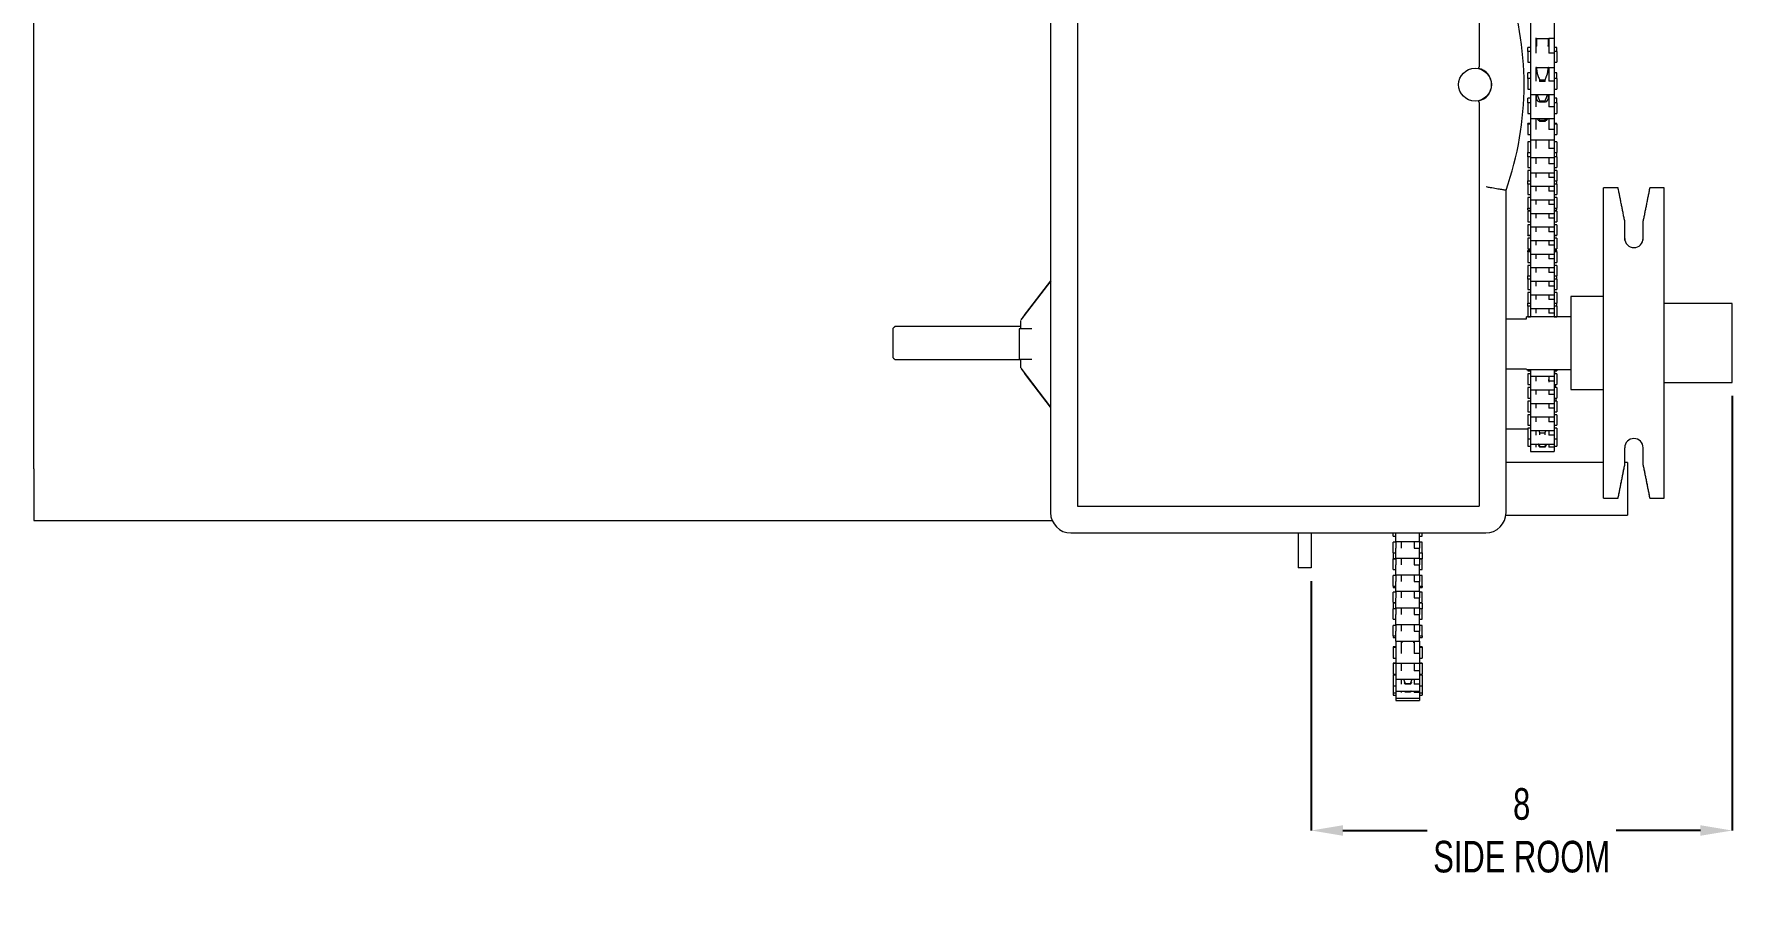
# Model space of a CAD drawing. Header units: inches. Extents: x 1.5 to 21.5, y 4.2 to 20.4.
# Drawn here: x 1.49 to 9.54, y 12.05 to 16.18 of the extents above; entities that cross this region are included whole.
import ezdxf

# ---------------------------------------------------------------- set-up
doc = ezdxf.new("R2010")
doc.units = ezdxf.units.IN
doc.header["$MEASUREMENT"] = 0
doc.header["$PDSIZE"] = -1
doc.layers.add('DIM', color=1, linetype='Continuous')
doc.styles.add('SLDTEXTSTYLE0', font='ARIAL.TTF', dxfattribs={"width": 0.7})
doc.dimstyles.new('SLDDIMSTYLE0', dxfattribs={"dimtxt": 0.15, "dimasz": 0.15, "dimexe": 0, "dimexo": 0.0625, "dimgap": 0.0375, "dimtad": 0, "dimtih": 1, "dimtoh": 1, "dimdec": 3, "dimlfac": 4, "dimrnd": 1e-09, "dimzin": 12, "dimdsep": 46, "dimtxsty": 'SLDTEXTSTYLE0', "dimsah": 1, "dimcen": 0.09, "dimadec": 0, "dimazin": 0, "dimtfac": 1, "dimtdec": 3, "dimtofl": 0, "dimtmove": 0, "dimatfit": 3, "dimfxl": 0, "dimtolj": 1, "dimtzin": 12, "dimarcsym": 0})

# ---------------------------------------------------------------- blocks, each defined once
blk = doc.blocks.new('*D8')
at = {"color": 0, "linetype": 'ByBlock', "lineweight": -2}
for p, q in [((9.5446, 14.4668), (9.5446, 12.4031)), ((7.5478, 13.5868), (7.5478, 12.4031)), ((7.6978, 12.4031), (8.0978, 12.4031)), ((9.3946, 12.4031), (8.9946, 12.4031))]:
    blk.add_line(p, q, dxfattribs=at)
at = {"color": 0, "linetype": 'ByBlock'}
for points in [[(7.5478, 12.4031), (7.6978, 12.3781), (7.6978, 12.4281)], [(9.5446, 12.4031), (9.3946, 12.3781), (9.3946, 12.4281)]]:
    blk.add_solid(points, dxfattribs=at)
at = {"layer": 'DEFPOINTS', "color": 0, "linetype": 'ByBlock'}
for p in [(9.5446, 14.5293), (7.5478, 13.6493)]:
    blk.add_point(p, dxfattribs=at)
at = {"color": 0, "linetype": 'ByBlock', "insert": (8.5462, 12.4031), "char_height": 0.15, "attachment_point": 5, "style": 'SLDTEXTSTYLE0'}
blk.add_mtext('8\\PSIDE ROOM', dxfattribs=at)

msp = doc.modelspace()

# ---------------------------------------------------------------- linework, layer by layer
at = {"color": 7, "linetype": 'Continuous', "lineweight": 15}
for p, q in [((6.437935, 17.943248), (6.437935, 13.943248)), ((8.344185, 17.943248), (8.344185, 16.02756)), ((1.48525, 14.124323), (1.48525, 17.649323)), ((6.310208, 16.874498), (6.310208, 15.011066)), ((8.58775, 16.237039), (8.58775, 16.179779)), ((8.70025, 16.237039), (8.70025, 16.164499)), ((8.57525, 16.099931), (8.57525, 16.119755)), ((8.58775, 16.179779), (8.58775, 16.164499)), ((8.58775, 16.165146), (8.58775, 16.093139)), ((8.61275, 16.165146), (8.61275, 16.093139)), ((8.616125, 16.162948), (8.616125, 16.130657)), ((8.616125, 16.124931), (8.616125, 16.130657)), ((8.67275, 16.130657), (8.67275, 16.162948)), ((8.67275, 16.124931), (8.67275, 16.130657)), ((8.67525, 16.164499), (8.70025, 16.164499)), ((8.67525, 16.164499), (8.67525, 16.093139)), ((8.70025, 16.164499), (8.70025, 16.093139)), ((8.71275, 16.099931), (8.71275, 16.119755)), ((8.57525, 16.099931), (8.57525, 16.056062)), ((8.57525, 16.056062), (8.57525, 16.049931)), ((8.58775, 16.093139), (8.58775, 16.037192)), ((8.70025, 16.093139), (8.67525, 16.093139)), ((8.70025, 16.093139), (8.70025, 16.025289)), ((8.71275, 16.099931), (8.71275, 16.056062)), ((8.71275, 16.056062), (8.71275, 16.049931)), ((8.57525, 15.972262), (8.57525, 15.999364)), ((8.57525, 15.972262), (8.57525, 15.926425)), ((8.58775, 16.037192), (8.58775, 16.025289)), ((8.58775, 16.024364), (8.58775, 15.959279)), ((8.58775, 15.959279), (8.58775, 15.905589)), ((8.61275, 16.024364), (8.61275, 15.959279)), ((8.616125, 15.997262), (8.616125, 16.024364)), ((8.631625, 15.959189), (8.631625, 15.965838)), ((8.631625, 15.965838), (8.65725, 15.965838)), ((8.65725, 15.959189), (8.631625, 15.959189)), ((8.65725, 15.959189), (8.65725, 15.965838)), ((8.67275, 15.997262), (8.67275, 16.024364)), ((8.67525, 16.025289), (8.70025, 16.025289)), ((8.67525, 16.025289), (8.67525, 15.959279)), ((8.70025, 15.959279), (8.67525, 15.959279)), ((8.70025, 16.025289), (8.70025, 15.959279)), ((8.70025, 15.959279), (8.70025, 15.897264)), ((8.71275, 15.972262), (8.71275, 15.999364)), ((8.71275, 15.972262), (8.71275, 15.926425)), ((8.57525, 15.926425), (8.57525, 15.922262)), ((8.57525, 15.857094), (8.57525, 15.878973)), ((8.58775, 15.905589), (8.58775, 15.897262)), ((8.58775, 15.897262), (8.58775, 15.837718)), ((8.61275, 15.897262), (8.61275, 15.837426)), ((8.616125, 15.88029), (8.616125, 15.897262)), ((8.67275, 15.88029), (8.67275, 15.897262)), ((8.67525, 15.897264), (8.67525, 15.837718)), ((8.70025, 15.897264), (8.70025, 15.837718)), ((8.71275, 15.926425), (8.71275, 15.922262)), ((8.71275, 15.857094), (8.71275, 15.878973)), ((8.344185, 15.858935), (8.344185, 13.943248)), ((8.57525, 15.857094), (8.57525, 15.809642)), ((8.57525, 15.809642), (8.57525, 15.807094)), ((8.58775, 15.837718), (8.58775, 15.787191)), ((8.631625, 15.859609), (8.631625, 15.865714)), ((8.631625, 15.865714), (8.65725, 15.865714)), ((8.65725, 15.859609), (8.631625, 15.859609)), ((8.65725, 15.859609), (8.65725, 15.865714)), ((8.70025, 15.837718), (8.67525, 15.837718)), ((8.70025, 15.837718), (8.70025, 15.782094)), ((8.71275, 15.857094), (8.71275, 15.809642)), ((8.71275, 15.809642), (8.71275, 15.807094)), ((8.57525, 15.75637), (8.57525, 15.758582)), ((8.57525, 15.75637), (8.57525, 15.707683)), ((8.58775, 15.787191), (8.58775, 15.782094)), ((8.58775, 15.78137), (8.58775, 15.730507)), ((8.58775, 15.730507), (8.58775, 15.683995)), ((8.61275, 15.78137), (8.61275, 15.730507)), ((8.616125, 15.782094), (8.616125, 15.78137)), ((8.631625, 15.769106), (8.631625, 15.7746)), ((8.631625, 15.7746), (8.65725, 15.7746)), ((8.65725, 15.769106), (8.631625, 15.769106)), ((8.65725, 15.769106), (8.65725, 15.7746)), ((8.67275, 15.78137), (8.67275, 15.782094)), ((8.67525, 15.782585), (8.67525, 15.730507)), ((8.70025, 15.730507), (8.67525, 15.730507)), ((8.70025, 15.782585), (8.70025, 15.730507)), ((8.70025, 15.730507), (8.70025, 15.68137)), ((8.71275, 15.75637), (8.71275, 15.758582)), ((8.71275, 15.75637), (8.71275, 15.707683)), ((8.57525, 15.707683), (8.57525, 15.70637)), ((8.57525, 15.671792), (8.57525, 15.622268)), ((8.58775, 15.683995), (8.58775, 15.68137)), ((8.58775, 15.68137), (8.58775, 15.639455)), ((8.58775, 15.639455), (8.58775, 15.597744)), ((8.61275, 15.68137), (8.61275, 15.639455)), ((8.67525, 15.68137), (8.67525, 15.639455)), ((8.70025, 15.639455), (8.67525, 15.639455)), ((8.70025, 15.68137), (8.70025, 15.639455)), ((8.70025, 15.639455), (8.70025, 15.596792)), ((8.71275, 15.707683), (8.71275, 15.70637)), ((8.71275, 15.671792), (8.71275, 15.622268)), ((8.57525, 15.622268), (8.57525, 15.621792)), ((8.57525, 15.600479), (8.57525, 15.621792)), ((8.57525, 15.600479), (8.57525, 15.550479)), ((8.58775, 15.597744), (8.58775, 15.596792)), ((8.58775, 15.596792), (8.58775, 15.567143)), ((8.58775, 15.567143), (8.58775, 15.525479)), ((8.61275, 15.596792), (8.61275, 15.567143)), ((8.67525, 15.596792), (8.67525, 15.567143)), ((8.70025, 15.567143), (8.67525, 15.567143)), ((8.70025, 15.596792), (8.70025, 15.567143)), ((8.70025, 15.567143), (8.70025, 15.525479)), ((8.71275, 15.622268), (8.71275, 15.621792)), ((8.71275, 15.600479), (8.71275, 15.621792)), ((8.71275, 15.600479), (8.71275, 15.550479)), ((8.57525, 15.53607), (8.57525, 15.48607)), ((8.57525, 15.471661), (8.57525, 15.48607)), ((8.58775, 15.525479), (8.58775, 15.502734)), ((8.58775, 15.502734), (8.58775, 15.46107)), ((8.61275, 15.525479), (8.61275, 15.502734)), ((8.67525, 15.525479), (8.67525, 15.502734)), ((8.70025, 15.502734), (8.67525, 15.502734)), ((8.70025, 15.525479), (8.70025, 15.502734)), ((8.70025, 15.502734), (8.70025, 15.46107)), ((8.71275, 15.53607), (8.71275, 15.48607)), ((8.71275, 15.471661), (8.71275, 15.48607)), ((8.471913, 13.911998), (8.471913, 15.44278)), ((8.57525, 15.471661), (8.57525, 15.421661)), ((8.57525, 15.407252), (8.57525, 15.357252)), ((8.58775, 15.46107), (8.58775, 15.438325)), ((8.58775, 15.438325), (8.58775, 15.396661)), ((8.58775, 15.396661), (8.58775, 15.373916)), ((8.61275, 15.46107), (8.61275, 15.438325)), ((8.61275, 15.396661), (8.61275, 15.373916)), ((8.67525, 15.46107), (8.67525, 15.438325)), ((8.70025, 15.438325), (8.67525, 15.438325)), ((8.67525, 15.396661), (8.67525, 15.373916)), ((8.70025, 15.46107), (8.70025, 15.438325)), ((8.70025, 15.438325), (8.70025, 15.396661)), ((8.70025, 15.396661), (8.70025, 15.373916)), ((8.71275, 15.471661), (8.71275, 15.421661)), ((8.71275, 15.407252), (8.71275, 15.357252)), ((8.935125, 14.684088), (8.935125, 15.453073)), ((9.222625, 14.684088), (9.222625, 15.453073)), ((8.57525, 15.355423), (8.57525, 15.357252)), ((8.57525, 15.347409), (8.57525, 15.355423)), ((8.57525, 15.342843), (8.57525, 15.292843)), ((8.58775, 15.373916), (8.58775, 15.332252)), ((8.58775, 15.332252), (8.58775, 15.309507)), ((8.61275, 15.332252), (8.61275, 15.309507)), ((8.70025, 15.373916), (8.67525, 15.373916)), ((8.67525, 15.332252), (8.67525, 15.309507)), ((8.70025, 15.373916), (8.70025, 15.332252)), ((8.70025, 15.332252), (8.70025, 15.309507)), ((8.71275, 15.355423), (8.71275, 15.357252)), ((8.71275, 15.347409), (8.71275, 15.355423)), ((8.71275, 15.342843), (8.71275, 15.292843)), ((8.57525, 15.278435), (8.57525, 15.228435)), ((8.58775, 15.309507), (8.58775, 15.267843)), ((8.58775, 15.267843), (8.58775, 15.245098)), ((8.58775, 15.245098), (8.58775, 15.203435)), ((8.61275, 15.267843), (8.61275, 15.245098)), ((8.70025, 15.309507), (8.67525, 15.309507)), ((8.67525, 15.267843), (8.67525, 15.245098)), ((8.70025, 15.245098), (8.67525, 15.245098)), ((8.70025, 15.309507), (8.70025, 15.267843)), ((8.70025, 15.267843), (8.70025, 15.245098)), ((8.70025, 15.245098), (8.70025, 15.203435)), ((8.71275, 15.278435), (8.71275, 15.228435)), ((9.035125, 15.290446), (9.035125, 15.296823)), ((9.035125, 15.205487), (9.035125, 15.290446)), ((9.122625, 15.290446), (9.122625, 15.296823)), ((9.122625, 15.205487), (9.122625, 15.290446)), ((8.57525, 15.227018), (8.57525, 15.228435)), ((8.57525, 15.214026), (8.57525, 15.164026)), ((8.57525, 15.149617), (8.57525, 15.156627)), ((8.58775, 15.203435), (8.58775, 15.18069)), ((8.58775, 15.181627), (8.58775, 15.139026)), ((8.61275, 15.203435), (8.61275, 15.18069)), ((8.67525, 15.203435), (8.67525, 15.18069)), ((8.70025, 15.18069), (8.67525, 15.18069)), ((8.70025, 15.203435), (8.70025, 15.18069)), ((8.70025, 15.18069), (8.70025, 15.139026)), ((8.71275, 15.227018), (8.71275, 15.228435)), ((8.71275, 15.214026), (8.71275, 15.164026)), ((8.71275, 15.149617), (8.71275, 15.156627)), ((8.57525, 15.149617), (8.57525, 15.099617)), ((8.57525, 15.085208), (8.57525, 15.035208)), ((8.58775, 15.139026), (8.58775, 15.116281)), ((8.58775, 15.116281), (8.58775, 15.074617)), ((8.58775, 15.074617), (8.58775, 15.051872)), ((8.61275, 15.139026), (8.61275, 15.116281)), ((8.61275, 15.074617), (8.61275, 15.051872)), ((8.67525, 15.139026), (8.67525, 15.116281)), ((8.70025, 15.116281), (8.67525, 15.116281)), ((8.67525, 15.074617), (8.67525, 15.051872)), ((8.70025, 15.139026), (8.70025, 15.116281)), ((8.70025, 15.116281), (8.70025, 15.074617)), ((8.70025, 15.074617), (8.70025, 15.051872)), ((8.71275, 15.149617), (8.71275, 15.099617)), ((8.71275, 15.085208), (8.71275, 15.035208)), ((6.311597, 15.011771), (6.169407, 14.826515)), ((6.196223, 14.862331), (6.310749, 15.011543)), ((6.310332, 15.011543), (6.310506, 15.011771)), ((6.310332, 15.011771), (6.310332, 15.011543)), ((6.311328, 15.011771), (6.310332, 15.011771)), ((6.310749, 15.011543), (6.310332, 15.011543)), ((6.311597, 15.011771), (6.311328, 15.011771)), ((6.311416, 14.411771), (6.311597, 15.011771)), ((8.57525, 15.020799), (8.57525, 15.035208)), ((8.57525, 15.020799), (8.57525, 14.970799)), ((8.58775, 15.051872), (8.58775, 15.010208)), ((8.58775, 15.010208), (8.58775, 14.987463)), ((8.61275, 15.010208), (8.61275, 14.987463)), ((8.70025, 15.051872), (8.67525, 15.051872)), ((8.67525, 15.010208), (8.67525, 14.987463)), ((8.70025, 15.051872), (8.70025, 15.010208)), ((8.70025, 15.010208), (8.70025, 14.987463)), ((8.71275, 15.020799), (8.71275, 15.035208)), ((8.71275, 15.020799), (8.71275, 14.970799)), ((8.57525, 14.95639), (8.57525, 14.90639)), ((8.58775, 14.987463), (8.58775, 14.945799)), ((8.58775, 14.945799), (8.58775, 14.923054)), ((8.58775, 14.923054), (8.58775, 14.88139)), ((8.61275, 14.945799), (8.61275, 14.923054)), ((8.70025, 14.987463), (8.67525, 14.987463)), ((8.67525, 14.945799), (8.67525, 14.923054)), ((8.70025, 14.923054), (8.67525, 14.923054)), ((8.70025, 14.987463), (8.70025, 14.945799)), ((8.70025, 14.945799), (8.70025, 14.923054)), ((8.70025, 14.923054), (8.70025, 14.88139)), ((8.71275, 14.95639), (8.71275, 14.90639)), ((8.780125, 14.938073), (8.780125, 14.495573)), ((6.187974, 14.851853), (6.196105, 14.862331)), ((6.196105, 14.862171), (6.187974, 14.851574)), ((6.187974, 14.851574), (6.187974, 14.851853)), ((6.196105, 14.862171), (6.196223, 14.862331)), ((6.196105, 14.862331), (6.196105, 14.862171)), ((6.196223, 14.862331), (6.196105, 14.862331)), ((8.471913, 14.831632), (8.569625, 14.831632)), ((8.569625, 14.840596), (8.569061, 14.840596)), ((8.569625, 14.831632), (8.569625, 14.841823)), ((8.57525, 14.891981), (8.57525, 14.90639)), ((8.57525, 14.891981), (8.57525, 14.841981)), ((8.58775, 14.88139), (8.58775, 14.858645)), ((8.58775, 14.858645), (8.58775, 14.841981)), ((8.61275, 14.88139), (8.61275, 14.858645)), ((8.67525, 14.88139), (8.67525, 14.858645)), ((8.70025, 14.858645), (8.67525, 14.858645)), ((8.70025, 14.88139), (8.70025, 14.858645)), ((8.70025, 14.858645), (8.70025, 14.84233)), ((8.71275, 14.891981), (8.71275, 14.90639)), ((8.71275, 14.891981), (8.71275, 14.841981)), ((9.544625, 14.529323), (9.544625, 14.904323)), ((5.563375, 14.646323), (5.563375, 14.787323)), ((6.220949, 14.783646), (6.161458, 14.783646)), ((6.167708, 14.824271), (6.167708, 14.783646)), ((8.935125, 13.980573), (8.935125, 14.684088)), ((9.222625, 13.980573), (9.222625, 14.684088)), ((6.161458, 14.639896), (6.220949, 14.639896)), ((6.167708, 14.639896), (6.167708, 14.59927)), ((6.16928, 14.597179), (6.310026, 14.411771)), ((8.569625, 14.593049), (8.471913, 14.593049)), ((8.569625, 14.591823), (8.569625, 14.593049)), ((8.57525, 14.591823), (8.57525, 14.584346)), ((8.58775, 14.591823), (8.58775, 14.559346)), ((8.70025, 14.591823), (8.70025, 14.559346)), ((8.71275, 14.591823), (8.71275, 14.584346)), ((6.196105, 14.560964), (6.187893, 14.571782)), ((6.30936, 14.411771), (6.196105, 14.560964)), ((8.57525, 14.569937), (8.57525, 14.519937)), ((8.58775, 14.559346), (8.58775, 14.536601)), ((8.58775, 14.536601), (8.58775, 14.494937)), ((8.61275, 14.559346), (8.61275, 14.536601)), ((8.67525, 14.559346), (8.67525, 14.536601)), ((8.70025, 14.536601), (8.67525, 14.536601)), ((8.70025, 14.559346), (8.70025, 14.536601)), ((8.70025, 14.536601), (8.70025, 14.494937)), ((8.71275, 14.569937), (8.71275, 14.519937)), ((8.57525, 14.505528), (8.57525, 14.455528)), ((8.57525, 14.441119), (8.57525, 14.391119)), ((8.58775, 14.494937), (8.58775, 14.472192)), ((8.58775, 14.472192), (8.58775, 14.430528)), ((8.58775, 14.430528), (8.58775, 14.407783)), ((8.61275, 14.494937), (8.61275, 14.472192)), ((8.61275, 14.430528), (8.61275, 14.407783)), ((8.67525, 14.494937), (8.67525, 14.472192)), ((8.70025, 14.472192), (8.67525, 14.472192)), ((8.67525, 14.430528), (8.67525, 14.407783)), ((8.70025, 14.494937), (8.70025, 14.472192)), ((8.70025, 14.472192), (8.70025, 14.430528)), ((8.70025, 14.430528), (8.70025, 14.407783)), ((8.71275, 14.505528), (8.71275, 14.455528)), ((8.71275, 14.441119), (8.71275, 14.391119)), ((6.30936, 14.411771), (6.310026, 14.411771)), ((6.311416, 14.411771), (6.310026, 14.411771)), ((6.310208, 14.411998), (6.310208, 13.911998)), ((8.57525, 14.37671), (8.57525, 14.32671)), ((8.58775, 14.407783), (8.58775, 14.366119)), ((8.58775, 14.366119), (8.58775, 14.343374)), ((8.61275, 14.366119), (8.61275, 14.343374)), ((8.70025, 14.407783), (8.67525, 14.407783)), ((8.67525, 14.366119), (8.67525, 14.343374)), ((8.70025, 14.407783), (8.70025, 14.366119)), ((8.70025, 14.366119), (8.70025, 14.343374)), ((8.71275, 14.37671), (8.71275, 14.32671)), ((8.57525, 14.312301), (8.57525, 14.262301)), ((8.58775, 14.343374), (8.58775, 14.30171)), ((8.58775, 14.30171), (8.58775, 14.278965)), ((8.58775, 14.278965), (8.58775, 14.237301)), ((8.61275, 14.30171), (8.61275, 14.278965)), ((8.631625, 14.281098), (8.631625, 14.290249)), ((8.631625, 14.290249), (8.65725, 14.290249)), ((8.65725, 14.281098), (8.65725, 14.290249)), ((8.70025, 14.343374), (8.67525, 14.343374)), ((8.67525, 14.30171), (8.67525, 14.278965)), ((8.70025, 14.278965), (8.67525, 14.278965)), ((8.70025, 14.343374), (8.70025, 14.30171)), ((8.70025, 14.30171), (8.70025, 14.278965)), ((8.70025, 14.278965), (8.70025, 14.237301)), ((8.71275, 14.313092), (8.71275, 14.312301)), ((8.71275, 14.312301), (8.71275, 14.262301)), ((8.57525, 14.262301), (8.57525, 14.226884)), ((8.58775, 14.237301), (8.58775, 14.223228)), ((8.58775, 14.223228), (8.58775, 14.201884)), ((8.61275, 14.237301), (8.61275, 14.223228)), ((8.631625, 14.222956), (8.631625, 14.226299)), ((8.631625, 14.226299), (8.65725, 14.226299)), ((8.65725, 14.222956), (8.631625, 14.222956)), ((8.65725, 14.222956), (8.65725, 14.226299)), ((8.67525, 14.237301), (8.67525, 14.223228)), ((8.70025, 14.223228), (8.67525, 14.223228)), ((8.70025, 14.237301), (8.70025, 14.223228)), ((8.70025, 14.223228), (8.70025, 14.201884)), ((8.71275, 14.262301), (8.71275, 14.226884)), ((9.035125, 14.137848), (9.035125, 14.219948)), ((9.122625, 14.137848), (9.122625, 14.219874)), ((1.48525, 14.119524), (1.48525, 14.124323)), ((1.48525, 14.119524), (1.48525, 13.874332)), ((9.035125, 14.136823), (9.035125, 14.137848)), ((9.04775, 14.150427), (9.04775, 13.900426)), ((9.122625, 14.136823), (9.122625, 14.137848)), ((6.437935, 13.943248), (8.344185, 13.943248)), ((8.972625, 13.980901), (9.003875, 13.980901)), ((9.003875, 13.980573), (9.003875, 13.980901)), ((9.153875, 13.980573), (9.153875, 13.980901)), ((9.153875, 13.980901), (9.185125, 13.980901)), ((6.406685, 13.81552), (8.375435, 13.81552)), ((7.48525, 13.81552), (7.48525, 13.649323)), ((7.54775, 13.81552), (7.54775, 13.649323)), ((7.9365, 13.8002), (7.9365, 13.81552)), ((7.949, 13.7752), (7.949, 13.81552)), ((8.0615, 13.7752), (8.0615, 13.81552)), ((8.074, 13.8002), (8.074, 13.81552)), ((7.9365, 13.721311), (7.9365, 13.771311)), ((7.9365, 13.721311), (7.9365, 13.6928)), ((7.949, 13.7752), (7.949, 13.743431)), ((7.949, 13.696311), (7.949, 13.7428)), ((7.974, 13.7752), (7.974, 13.743431)), ((8.0365, 13.7752), (8.0365, 13.743431)), ((8.0365, 13.743431), (8.0615, 13.743431)), ((8.0615, 13.7752), (8.0615, 13.743431)), ((8.0615, 13.696311), (8.0615, 13.743431)), ((8.074, 13.721311), (8.074, 13.771311)), ((8.074, 13.721311), (8.074, 13.6928)), ((7.54775, 13.649323), (7.48525, 13.649323)), ((7.9365, 13.642423), (7.9365, 13.692423)), ((7.949, 13.696311), (7.949, 13.664543)), ((7.949, 13.617423), (7.949, 13.664543)), ((7.974, 13.696311), (7.974, 13.664543)), ((8.0365, 13.696311), (8.0365, 13.664543)), ((8.0365, 13.664543), (8.0615, 13.664543)), ((8.0615, 13.696311), (8.0615, 13.664543)), ((8.0615, 13.617423), (8.0615, 13.664543)), ((8.074, 13.642423), (8.074, 13.692423)), ((7.9365, 13.563535), (7.9365, 13.613535)), ((7.9365, 13.563535), (7.9365, 13.55687)), ((7.949, 13.617423), (7.949, 13.585655)), ((7.949, 13.538535), (7.949, 13.585655)), ((7.974, 13.617423), (7.974, 13.585655)), ((8.0365, 13.617423), (8.0365, 13.585655)), ((8.0365, 13.585655), (8.0615, 13.585655)), ((8.0615, 13.617423), (8.0615, 13.585655)), ((8.0615, 13.538535), (8.0615, 13.585655)), ((8.074, 13.563535), (8.074, 13.613535)), ((8.074, 13.563535), (8.074, 13.55687)), ((7.9365, 13.484646), (7.9365, 13.534646)), ((7.9365, 13.481589), (7.9365, 13.455758)), ((7.949, 13.538535), (7.949, 13.506766)), ((7.949, 13.459646), (7.949, 13.506589)), ((7.949, 13.459646), (7.949, 13.427878)), ((7.974, 13.538535), (7.974, 13.506766)), ((7.974, 13.459646), (7.974, 13.427878)), ((8.0365, 13.538535), (8.0365, 13.506766)), ((8.0365, 13.506766), (8.0615, 13.506766)), ((8.0365, 13.459646), (8.0365, 13.427878)), ((8.0615, 13.538535), (8.0615, 13.506766)), ((8.0615, 13.459646), (8.0615, 13.506766)), ((8.0615, 13.459646), (8.0615, 13.427878)), ((8.074, 13.484646), (8.074, 13.534646)), ((8.074, 13.481589), (8.074, 13.455758)), ((7.9365, 13.405758), (7.9365, 13.455758)), ((7.949, 13.380758), (7.949, 13.427878)), ((7.949, 13.380758), (7.949, 13.34899)), ((7.974, 13.380758), (7.974, 13.34899)), ((8.0365, 13.427878), (8.0615, 13.427878)), ((8.0365, 13.380758), (8.0365, 13.34899)), ((8.0615, 13.380758), (8.0615, 13.427878)), ((8.0615, 13.380758), (8.0615, 13.34899)), ((8.074, 13.405758), (8.074, 13.455758)), ((7.9365, 13.32687), (7.9365, 13.37687)), ((7.9365, 13.32687), (7.9365, 13.319959)), ((7.949, 13.30187), (7.949, 13.34899)), ((7.949, 13.30187), (7.949, 13.244064)), ((7.974, 13.30187), (7.974, 13.244064)), ((7.97775, 13.30187), (7.97775, 13.293343)), ((8.034375, 13.293343), (8.034375, 13.30187)), ((8.0365, 13.34899), (8.0615, 13.34899)), ((8.0365, 13.30187), (8.0365, 13.244064)), ((8.0615, 13.30187), (8.0615, 13.34899)), ((8.0615, 13.30187), (8.0615, 13.244064)), ((8.074, 13.32687), (8.074, 13.37687)), ((8.074, 13.32687), (8.074, 13.319959)), ((7.9365, 13.274657), (7.9365, 13.271944)), ((7.9365, 13.271944), (7.9365, 13.222796)), ((7.9365, 13.222796), (7.9365, 13.221944)), ((7.949, 13.244064), (7.949, 13.198648)), ((8.0615, 13.244064), (8.0365, 13.244064)), ((8.0615, 13.244064), (8.0615, 13.196945)), ((8.074, 13.274657), (8.074, 13.271944)), ((8.074, 13.271944), (8.074, 13.222796)), ((8.074, 13.222796), (8.074, 13.221944)), ((7.9365, 13.197968), (7.9365, 13.195874)), ((7.9365, 13.195874), (7.9365, 13.146017)), ((7.9365, 13.146017), (7.9365, 13.145874)), ((7.9365, 13.14173), (7.9365, 13.140305)), ((7.9365, 13.140305), (7.9365, 13.090306)), ((7.949, 13.198648), (7.949, 13.196945)), ((7.949, 13.196945), (7.949, 13.161316)), ((7.949, 13.161316), (7.949, 13.121159)), ((7.974, 13.196945), (7.974, 13.161316)), ((8.0365, 13.196945), (8.0365, 13.161316)), ((8.0615, 13.161316), (8.0365, 13.161316)), ((8.0615, 13.196945), (8.0615, 13.161316)), ((8.0615, 13.161316), (8.0615, 13.120874)), ((8.074, 13.197968), (8.074, 13.195874)), ((8.074, 13.195874), (8.074, 13.146017)), ((8.074, 13.146017), (8.074, 13.145874)), ((8.074, 13.14173), (8.074, 13.140305)), ((8.074, 13.140305), (8.074, 13.090306)), ((7.9365, 13.090306), (7.9365, 13.05657)), ((7.9365, 13.05657), (7.9365, 13.045476)), ((7.949, 13.121159), (7.949, 13.120874)), ((7.949, 13.120476), (7.949, 13.098285)), ((7.949, 13.098285), (7.949, 13.065306)), ((7.949, 13.065306), (7.949, 13.057291)), ((7.949, 13.057291), (7.949, 13.03157)), ((7.974, 13.120874), (7.974, 13.098285)), ((7.974, 13.065306), (7.974, 13.057497)), ((7.99325, 13.098057), (7.99325, 13.101185)), ((7.99325, 13.101185), (8.018875, 13.101185)), ((8.018875, 13.098057), (7.99325, 13.098057)), ((7.99325, 13.060363), (7.99325, 13.062396)), ((7.99325, 13.062396), (8.018875, 13.062396)), ((8.018875, 13.060363), (7.99325, 13.060363)), ((8.018875, 13.098057), (8.018875, 13.101185)), ((8.018875, 13.060363), (8.018875, 13.062396)), ((8.0365, 13.120476), (8.0365, 13.098285)), ((8.0615, 13.098285), (8.0365, 13.098285)), ((8.0365, 13.065306), (8.0365, 13.057497)), ((8.0615, 13.057497), (8.0365, 13.057497)), ((8.0615, 13.120476), (8.0615, 13.098285)), ((8.0615, 13.098285), (8.0615, 13.065306)), ((8.0615, 13.065306), (8.0615, 13.057497)), ((8.0615, 13.057497), (8.0615, 13.03157)), ((8.074, 13.090306), (8.074, 13.05657)), ((8.074, 13.05657), (8.074, 13.045476)), ((7.949, 13.03157), (7.949, 13.020476)), ((8.0615, 13.03157), (8.0615, 13.020476))]:
    msp.add_line(p, q, dxfattribs=at)
msp.add_circle((8.324813, 15.943248), 0.078125, dxfattribs=at)
for centre, radius, start, end in [((7.054972, 15.943248), 1.502727, 340.5466288, 19.4533712), ((8.324813, 15.943248), 0.07876, 282.5866872, 77.4133128), ((9.078875, 15.213698), 0.04375, 180, 0), ((9.078875, 14.219948), 0.04375, 0, 180), ((6.406685, 13.911998), 0.096477, 180, 270), ((8.375435, 13.911998), 0.096477, 270, 0)]:
    msp.add_arc(centre, radius, start, end, dxfattribs=at)
for centre, major_axis, ratio, start_param, end_param in [((6.197708, 14.863827), (0.031248, 0.041545), 0.00838454, 1.86945715, 2.69249085), ((6.197708, 14.559291), (-0.031248, 0.041989), 0.0083594, 0.43949511, 1.2625288)]:
    msp.add_ellipse(centre, major_axis=major_axis, ratio=ratio, start_param=start_param, end_param=end_param, dxfattribs=at)
for points in [[(8.58775, 16.119755), (8.57525, 16.119755)], [(8.61275, 16.162948), (8.67525, 16.162948)], [(8.616125, 16.144755), (8.61275, 16.144755)], [(8.616136, 16.124931), (8.61275, 16.124931)], [(8.616125, 16.130657), (8.616192, 16.125658)], [(8.672683, 16.125658), (8.67275, 16.130657)], [(8.67525, 16.144755), (8.67275, 16.144755)], [(8.71275, 16.119755), (8.70025, 16.119755)], [(8.58775, 16.099931), (8.57525, 16.099931)], [(8.57525, 16.049931), (8.58775, 16.049931)], [(8.71275, 16.099931), (8.70025, 16.099931)], [(8.70025, 16.049931), (8.71275, 16.049931)], [(8.344185, 16.02756), (8.344158, 16.027309)], [(8.58775, 15.999364), (8.57525, 15.999364)], [(8.58775, 15.972262), (8.57525, 15.972262)], [(8.61275, 16.024931), (8.67525, 16.024931)], [(8.616125, 16.024364), (8.61275, 16.024364)], [(8.616125, 15.997262), (8.61275, 15.997262)], [(8.616125, 16.026472), (8.616192, 16.021281)], [(8.616192, 16.021281), (8.619768, 15.995418)], [(8.619768, 15.995418), (8.622878, 15.986394)], [(8.631625, 15.959189), (8.629467, 15.960119)], [(8.631051, 15.95917), (8.657824, 15.95917)], [(8.659408, 15.960119), (8.65725, 15.959189)], [(8.665997, 15.986394), (8.669107, 15.995418)], [(8.669107, 15.995418), (8.672683, 16.021281)], [(8.672683, 16.021281), (8.67275, 16.026472)], [(8.67525, 16.024364), (8.67275, 16.024364)], [(8.67525, 15.997262), (8.67275, 15.997262)], [(8.71275, 15.999364), (8.70025, 15.999364)], [(8.71275, 15.972262), (8.70025, 15.972262)], [(8.57525, 15.922262), (8.58775, 15.922262)], [(8.58775, 15.878973), (8.57525, 15.878973)], [(8.58775, 15.897262), (8.70025, 15.897262)], [(8.616125, 15.882094), (8.61275, 15.882094)], [(8.616192, 15.879804), (8.616125, 15.88029)], [(8.619768, 15.87079), (8.616192, 15.879804)], [(8.619768, 15.896966), (8.622878, 15.887256)], [(8.622878, 15.887256), (8.631625, 15.865714)], [(8.65725, 15.865714), (8.665997, 15.887256)], [(8.665997, 15.887256), (8.669107, 15.896966)], [(8.672683, 15.879804), (8.669107, 15.87079)], [(8.67275, 15.88029), (8.672683, 15.879804)], [(8.67525, 15.882094), (8.67275, 15.882094)], [(8.70025, 15.922262), (8.71275, 15.922262)], [(8.71275, 15.878973), (8.70025, 15.878973)], [(8.344158, 15.859186), (8.344185, 15.858935)], [(8.58775, 15.857094), (8.57525, 15.857094)], [(8.57525, 15.807094), (8.58775, 15.807094)], [(8.622878, 15.865737), (8.619768, 15.87079)], [(8.669107, 15.87079), (8.665997, 15.865737)], [(8.71275, 15.857094), (8.70025, 15.857094)], [(8.70025, 15.807094), (8.71275, 15.807094)], [(8.58775, 15.758582), (8.57525, 15.758582)], [(8.58775, 15.75637), (8.57525, 15.75637)], [(8.58775, 15.782094), (8.70025, 15.782094)], [(8.616125, 15.78137), (8.61275, 15.78137)], [(8.622878, 15.777527), (8.620549, 15.782094)], [(8.65725, 15.7746), (8.660279, 15.782094)], [(8.668326, 15.782094), (8.665997, 15.777527)], [(8.67525, 15.78137), (8.67275, 15.78137)], [(8.71275, 15.758582), (8.70025, 15.758582)], [(8.71275, 15.75637), (8.70025, 15.75637)], [(8.57525, 15.70637), (8.58775, 15.70637)], [(8.58775, 15.671792), (8.57525, 15.671792)], [(8.58775, 15.68137), (8.70025, 15.68137)], [(8.70025, 15.70637), (8.71275, 15.70637)], [(8.71275, 15.671792), (8.70025, 15.671792)], [(8.57525, 15.621792), (8.58775, 15.621792)], [(8.58775, 15.600479), (8.57525, 15.600479)], [(8.58775, 15.596792), (8.70025, 15.596792)], [(8.70025, 15.621792), (8.71275, 15.621792)], [(8.71275, 15.600479), (8.70025, 15.600479)], [(8.57525, 15.550479), (8.58775, 15.550479)], [(8.58775, 15.53607), (8.57525, 15.53607)], [(8.57525, 15.48607), (8.58775, 15.48607)], [(8.58775, 15.525479), (8.70025, 15.525479)], [(8.70025, 15.550479), (8.71275, 15.550479)], [(8.71275, 15.53607), (8.70025, 15.53607)], [(8.70025, 15.48607), (8.71275, 15.48607)], [(8.471913, 15.44278), (8.470793, 15.442972)], [(8.58775, 15.471661), (8.57525, 15.471661)], [(8.57525, 15.421661), (8.58775, 15.421661)], [(8.58775, 15.407252), (8.57525, 15.407252)], [(8.58775, 15.46107), (8.70025, 15.46107)], [(8.58775, 15.396661), (8.70025, 15.396661)], [(8.71275, 15.471661), (8.70025, 15.471661)], [(8.70025, 15.421661), (8.71275, 15.421661)], [(8.71275, 15.407252), (8.70025, 15.407252)], [(9.003875, 15.453073), (8.935125, 15.453073)], [(9.035125, 15.296823), (9.003875, 15.453073)], [(9.153875, 15.453073), (9.122625, 15.296823)], [(9.222625, 15.453073), (9.153875, 15.453073)], [(8.57525, 15.357252), (8.58775, 15.357252)], [(8.57525, 15.347409), (8.58775, 15.347409)], [(8.58775, 15.342843), (8.57525, 15.342843)], [(8.58775, 15.332252), (8.70025, 15.332252)], [(8.70025, 15.357252), (8.71275, 15.357252)], [(8.70025, 15.347409), (8.71275, 15.347409)], [(8.71275, 15.342843), (8.70025, 15.342843)], [(8.57525, 15.292843), (8.58775, 15.292843)], [(8.58775, 15.278435), (8.57525, 15.278435)], [(8.58775, 15.267843), (8.70025, 15.267843)], [(8.70025, 15.292843), (8.71275, 15.292843)], [(8.71275, 15.278435), (8.70025, 15.278435)], [(8.57525, 15.228435), (8.58775, 15.228435)], [(8.57525, 15.227018), (8.58775, 15.227018)], [(8.58775, 15.214026), (8.57525, 15.214026)], [(8.57525, 15.164026), (8.58775, 15.164026)], [(8.58775, 15.156627), (8.57525, 15.156627)], [(8.58775, 15.203435), (8.70025, 15.203435)], [(8.70025, 15.228435), (8.71275, 15.228435)], [(8.70025, 15.227018), (8.71275, 15.227018)], [(8.71275, 15.214026), (8.70025, 15.214026)], [(8.70025, 15.164026), (8.71275, 15.164026)], [(8.71275, 15.156627), (8.70025, 15.156627)], [(8.58775, 15.149617), (8.57525, 15.149617)], [(8.57525, 15.099617), (8.58775, 15.099617)], [(8.58775, 15.085208), (8.57525, 15.085208)], [(8.58775, 15.139026), (8.70025, 15.139026)], [(8.58775, 15.074617), (8.70025, 15.074617)], [(8.71275, 15.149617), (8.70025, 15.149617)], [(8.70025, 15.099617), (8.71275, 15.099617)], [(8.71275, 15.085208), (8.70025, 15.085208)], [(8.57525, 15.035208), (8.58775, 15.035208)], [(8.58775, 15.020799), (8.57525, 15.020799)], [(8.58775, 15.010208), (8.70025, 15.010208)], [(8.70025, 15.035208), (8.71275, 15.035208)], [(8.71275, 15.020799), (8.70025, 15.020799)], [(8.57525, 14.970799), (8.58775, 14.970799)], [(8.58775, 14.95639), (8.57525, 14.95639)], [(8.58775, 14.945799), (8.70025, 14.945799)], [(8.70025, 14.970799), (8.71275, 14.970799)], [(8.71275, 14.95639), (8.70025, 14.95639)], [(8.935125, 14.938073), (8.780125, 14.938073)], [(8.780125, 14.841823), (8.569625, 14.841823)], [(8.57525, 14.90639), (8.58775, 14.90639)], [(8.58775, 14.891981), (8.57525, 14.891981)], [(8.57525, 14.841981), (8.58775, 14.841981)], [(8.58775, 14.88139), (8.70025, 14.88139)], [(8.70025, 14.90639), (8.71275, 14.90639)], [(8.71275, 14.891981), (8.70025, 14.891981)], [(8.70025, 14.841981), (8.71275, 14.841981)], [(9.544625, 14.904323), (9.222625, 14.904323)], [(5.570875, 14.794823), (5.563375, 14.787323)], [(6.167708, 14.794823), (5.570875, 14.794823)], [(6.161458, 14.783646), (6.161458, 14.639896)], [(5.563375, 14.646323), (5.570875, 14.638823)], [(5.570875, 14.638823), (6.167708, 14.638823)], [(8.569625, 14.591823), (8.780125, 14.591823)], [(8.57525, 14.584346), (8.58775, 14.584346)], [(8.58775, 14.569937), (8.57525, 14.569937)], [(8.57525, 14.519937), (8.58775, 14.519937)], [(8.58775, 14.559346), (8.70025, 14.559346)], [(8.674, 14.543451), (8.674712, 14.530528)], [(8.70025, 14.584346), (8.71275, 14.584346)], [(8.71275, 14.569937), (8.70025, 14.569937)], [(8.70025, 14.519937), (8.71275, 14.519937)], [(9.222625, 14.529323), (9.544625, 14.529323)], [(8.58775, 14.505528), (8.57525, 14.505528)], [(8.57525, 14.455528), (8.58775, 14.455528)], [(8.58775, 14.441119), (8.57525, 14.441119)], [(8.58775, 14.494937), (8.70025, 14.494937)], [(8.58775, 14.430528), (8.70025, 14.430528)], [(8.71275, 14.505528), (8.70025, 14.505528)], [(8.70025, 14.455528), (8.71275, 14.455528)], [(8.71275, 14.441119), (8.70025, 14.441119)], [(8.710747, 14.441119), (8.709962, 14.455528)], [(8.780125, 14.495573), (8.935125, 14.495573)], [(8.57525, 14.391119), (8.58775, 14.391119)], [(8.58775, 14.37671), (8.57525, 14.37671)], [(8.58775, 14.366119), (8.70025, 14.366119)], [(8.70025, 14.391119), (8.71275, 14.391119)], [(8.71275, 14.37671), (8.70025, 14.37671)], [(8.471913, 14.309785), (8.57525, 14.309785)], [(8.57525, 14.32671), (8.58775, 14.32671)], [(8.58775, 14.312301), (8.57525, 14.312301)], [(8.58775, 14.30171), (8.70025, 14.30171)], [(8.627236, 14.30171), (8.631625, 14.290249)], [(8.65725, 14.290249), (8.661639, 14.30171)], [(8.70025, 14.32671), (8.71275, 14.32671)], [(8.71275, 14.313092), (8.70025, 14.313092)], [(8.71275, 14.312301), (8.70025, 14.312301)], [(8.57525, 14.262301), (8.58775, 14.262301)], [(8.57525, 14.226884), (8.58775, 14.226884)], [(8.58775, 14.237301), (8.70025, 14.237301)], [(8.58775, 14.201884), (8.70025, 14.201884)], [(8.631625, 14.222956), (8.624941, 14.237301)], [(8.627479, 14.237301), (8.631625, 14.226299)], [(8.664302, 14.238092), (8.65725, 14.222956)], [(8.65725, 14.226299), (8.661396, 14.237301)], [(8.70025, 14.262301), (8.71275, 14.262301)], [(8.70025, 14.226884), (8.71275, 14.226884)], [(8.935125, 14.150427), (8.471913, 14.150427)], [(9.003875, 13.980901), (9.035125, 14.137848)], [(9.003875, 13.980573), (9.035125, 14.136823)], [(9.04775, 14.150427), (9.035125, 14.150427)], [(9.122625, 14.137848), (9.153875, 13.980901)], [(9.122625, 14.136823), (9.153875, 13.980573)], [(8.935125, 13.980573), (9.003875, 13.980573)], [(9.153875, 13.980573), (9.222625, 13.980573)], [(1.48525, 13.874332), (6.317865, 13.874332)], [(8.471216, 13.900426), (9.04775, 13.900426)], [(7.9365, 13.8002), (7.949, 13.8002)], [(8.0615, 13.8002), (8.074, 13.8002)], [(7.949, 13.771311), (7.9365, 13.771311)], [(7.9365, 13.721311), (7.949, 13.721311)], [(7.949, 13.7752), (8.0615, 13.7752)], [(8.074, 13.771311), (8.0615, 13.771311)], [(8.0615, 13.721311), (8.074, 13.721311)], [(7.9365, 13.6928), (7.949, 13.6928)], [(7.949, 13.692423), (7.9365, 13.692423)], [(7.9365, 13.642423), (7.949, 13.642423)], [(7.949, 13.696311), (8.0615, 13.696311)], [(8.0615, 13.6928), (8.074, 13.6928)], [(8.074, 13.692423), (8.0615, 13.692423)], [(8.0615, 13.642423), (8.074, 13.642423)], [(7.949, 13.613535), (7.9365, 13.613535)], [(7.9365, 13.563535), (7.949, 13.563535)], [(7.9365, 13.55687), (7.949, 13.55687)], [(7.949, 13.617423), (8.0615, 13.617423)], [(8.074, 13.613535), (8.0615, 13.613535)], [(8.0615, 13.563535), (8.074, 13.563535)], [(8.0615, 13.55687), (8.074, 13.55687)], [(7.949, 13.534646), (7.9365, 13.534646)], [(7.9365, 13.484646), (7.949, 13.484646)], [(7.949, 13.481589), (7.9365, 13.481589)], [(7.949, 13.538535), (8.0615, 13.538535)], [(7.949, 13.459646), (8.0615, 13.459646)], [(8.074, 13.534646), (8.0615, 13.534646)], [(8.0615, 13.484646), (8.074, 13.484646)], [(8.074, 13.481589), (8.0615, 13.481589)], [(7.949, 13.455758), (7.9365, 13.455758)], [(7.9365, 13.405758), (7.949, 13.405758)], [(7.949, 13.380758), (8.0615, 13.380758)], [(8.074, 13.455758), (8.0615, 13.455758)], [(8.0615, 13.405758), (8.074, 13.405758)], [(7.949, 13.37687), (7.9365, 13.37687)], [(7.9365, 13.32687), (7.949, 13.32687)], [(7.9365, 13.319959), (7.949, 13.319959)], [(7.949, 13.30187), (8.0615, 13.30187)], [(7.97775, 13.299657), (7.974, 13.299657)], [(8.0365, 13.299657), (8.034375, 13.299657)], [(8.074, 13.37687), (8.0615, 13.37687)], [(8.0615, 13.32687), (8.074, 13.32687)], [(8.0615, 13.319959), (8.074, 13.319959)], [(7.949, 13.274657), (7.9365, 13.274657)], [(7.949, 13.271944), (7.9365, 13.271944)], [(7.9365, 13.221944), (7.949, 13.221944)], [(7.97775, 13.296944), (7.974, 13.296944)], [(8.0365, 13.296944), (8.034375, 13.296944)], [(8.074, 13.274657), (8.0615, 13.274657)], [(8.074, 13.271944), (8.0615, 13.271944)], [(8.0615, 13.221944), (8.074, 13.221944)], [(7.949, 13.197968), (7.9365, 13.197968)], [(7.949, 13.195874), (7.9365, 13.195874)], [(7.9365, 13.145874), (7.949, 13.145874)], [(7.949, 13.14173), (7.9365, 13.14173)], [(7.949, 13.140305), (7.9365, 13.140305)], [(7.949, 13.196945), (8.0615, 13.196945)], [(8.074, 13.197968), (8.0615, 13.197968)], [(8.074, 13.195874), (8.0615, 13.195874)], [(8.0615, 13.145874), (8.074, 13.145874)], [(8.074, 13.14173), (8.0615, 13.14173)], [(8.074, 13.140305), (8.0615, 13.140305)], [(7.9365, 13.090306), (7.949, 13.090306)], [(7.9365, 13.05657), (7.949, 13.05657)], [(7.949, 13.120874), (8.0615, 13.120874)], [(7.949, 13.065306), (8.0615, 13.065306)], [(7.985765, 13.120874), (7.99325, 13.101185)], [(7.99325, 13.098057), (7.988973, 13.105701)], [(7.992119, 13.065306), (7.99325, 13.062396)], [(8.018875, 13.101185), (8.02636, 13.120874)], [(8.023152, 13.105701), (8.018875, 13.098057)], [(8.018875, 13.062396), (8.020006, 13.065306)], [(8.021192, 13.065059), (8.018875, 13.060363)], [(8.0615, 13.090306), (8.074, 13.090306)], [(8.0615, 13.05657), (8.074, 13.05657)], [(7.9365, 13.045476), (7.949, 13.045476)], [(7.949, 13.03157), (8.0615, 13.03157)], [(7.949, 13.020476), (8.0615, 13.020476)], [(8.0615, 13.045476), (8.074, 13.045476)]]:
    msp.add_open_spline(points, degree=1, dxfattribs=at)
for points, knots in [([(8.341976, 16.020115), (8.341979, 16.020115), (8.34202, 16.020118), (8.342158, 16.02027), (8.342489, 16.021052), (8.343001, 16.022686), (8.343586, 16.02485), (8.343967, 16.02649), (8.344158, 16.027309)], [0, 0, 0, 0, 0.01160219, 0.13367312, 0.35083959, 0.56740256, 0.78369884, 1, 1, 1, 1]), ([(8.622878, 15.986394), (8.625449, 15.980262), (8.62822, 15.973653), (8.631396, 15.966364), (8.631625, 15.965838)], [0, 0, 0, 0, 0.927892404, 1, 1, 1, 1]), ([(8.65725, 15.965838), (8.659851, 15.971792), (8.663004, 15.979009), (8.665551, 15.985294), (8.665997, 15.986394)], [0, 0, 0, 0, 0.82501754, 1, 1, 1, 1]), ([(8.344158, 15.859186), (8.343967, 15.860006), (8.343586, 15.861645), (8.343001, 15.863809), (8.342489, 15.865443), (8.342158, 15.866225), (8.34202, 15.866377), (8.341979, 15.86638), (8.341976, 15.86638)], [0, 0, 0, 0, 0.216301118, 0.432597694, 0.649160371, 0.866326949, 0.988397809, 1, 1, 1, 1]), ([(8.631625, 15.859609), (8.629024, 15.8606), (8.625871, 15.861801), (8.623324, 15.86515), (8.622878, 15.865737)], [0, 0, 0, 0, 0.82501177, 1, 1, 1, 1]), ([(8.665997, 15.865737), (8.663426, 15.863125), (8.660655, 15.860311), (8.657479, 15.859656), (8.65725, 15.859609)], [0, 0, 0, 0, 0.9278963, 1, 1, 1, 1]), ([(8.631625, 15.769106), (8.629539, 15.770337), (8.626371, 15.772205), (8.623767, 15.776172), (8.622878, 15.777527)], [0, 0, 0, 0, 0.658669874, 1, 1, 1, 1]), ([(8.628658, 15.782094), (8.629414, 15.780101), (8.630349, 15.777634), (8.631419, 15.775089), (8.631625, 15.7746)], [0, 0, 0, 0, 0.80786896, 1, 1, 1, 1]), ([(8.665997, 15.777527), (8.663403, 15.774196), (8.66063, 15.770637), (8.657455, 15.769198), (8.65725, 15.769106)], [0, 0, 0, 0, 0.93559893, 1, 1, 1, 1]), ([(8.377058, 15.459312), (8.377165, 15.459293), (8.383957, 15.458089), (8.401208, 15.455043), (8.427207, 15.450495), (8.450905, 15.44639), (8.4672, 15.443588), (8.469595, 15.443177), (8.470793, 15.442972)], [0, 0, 0, 0, 0.002242654, 0.141620042, 0.359136937, 0.573676079, 0.786814781, 1, 1, 1, 1]), ([(8.703768, 14.569937), (8.70369, 14.571325), (8.703411, 14.576316), (8.703136, 14.58098), (8.702937, 14.584346)], [0, 0, 0, 0, 0.2781968, 1, 1, 1, 1]), ([(8.707311, 14.505528), (8.707268, 14.506359), (8.707023, 14.511074), (8.706756, 14.515934), (8.706535, 14.519937)], [0, 0, 0, 0, 0.17634466, 1, 1, 1, 1])]:
    msp.add_open_spline(points, degree=3, knots=knots, dxfattribs=at)

# ---------------------------------------------------------------- dimensions: what is measured, and where the dimension line sits
at = {"layer": 'DIM'}
dim = msp.add_linear_dim(base=(9.544625, 12.403092), p1=(7.54775, 13.649323), p2=(9.544625, 14.529323), text='<>\\PSIDE ROOM', dimstyle='SLDDIMSTYLE0', override={"dimdec": 4, "dimlunit": 5, "dimfrac": 2}, dxfattribs=at)
dim.commit()
dim.dimension.update_dxf_attribs({"geometry": '*D8', "text_midpoint": (8.546188, 12.403092)})

doc.saveas('drawing.dxf')
